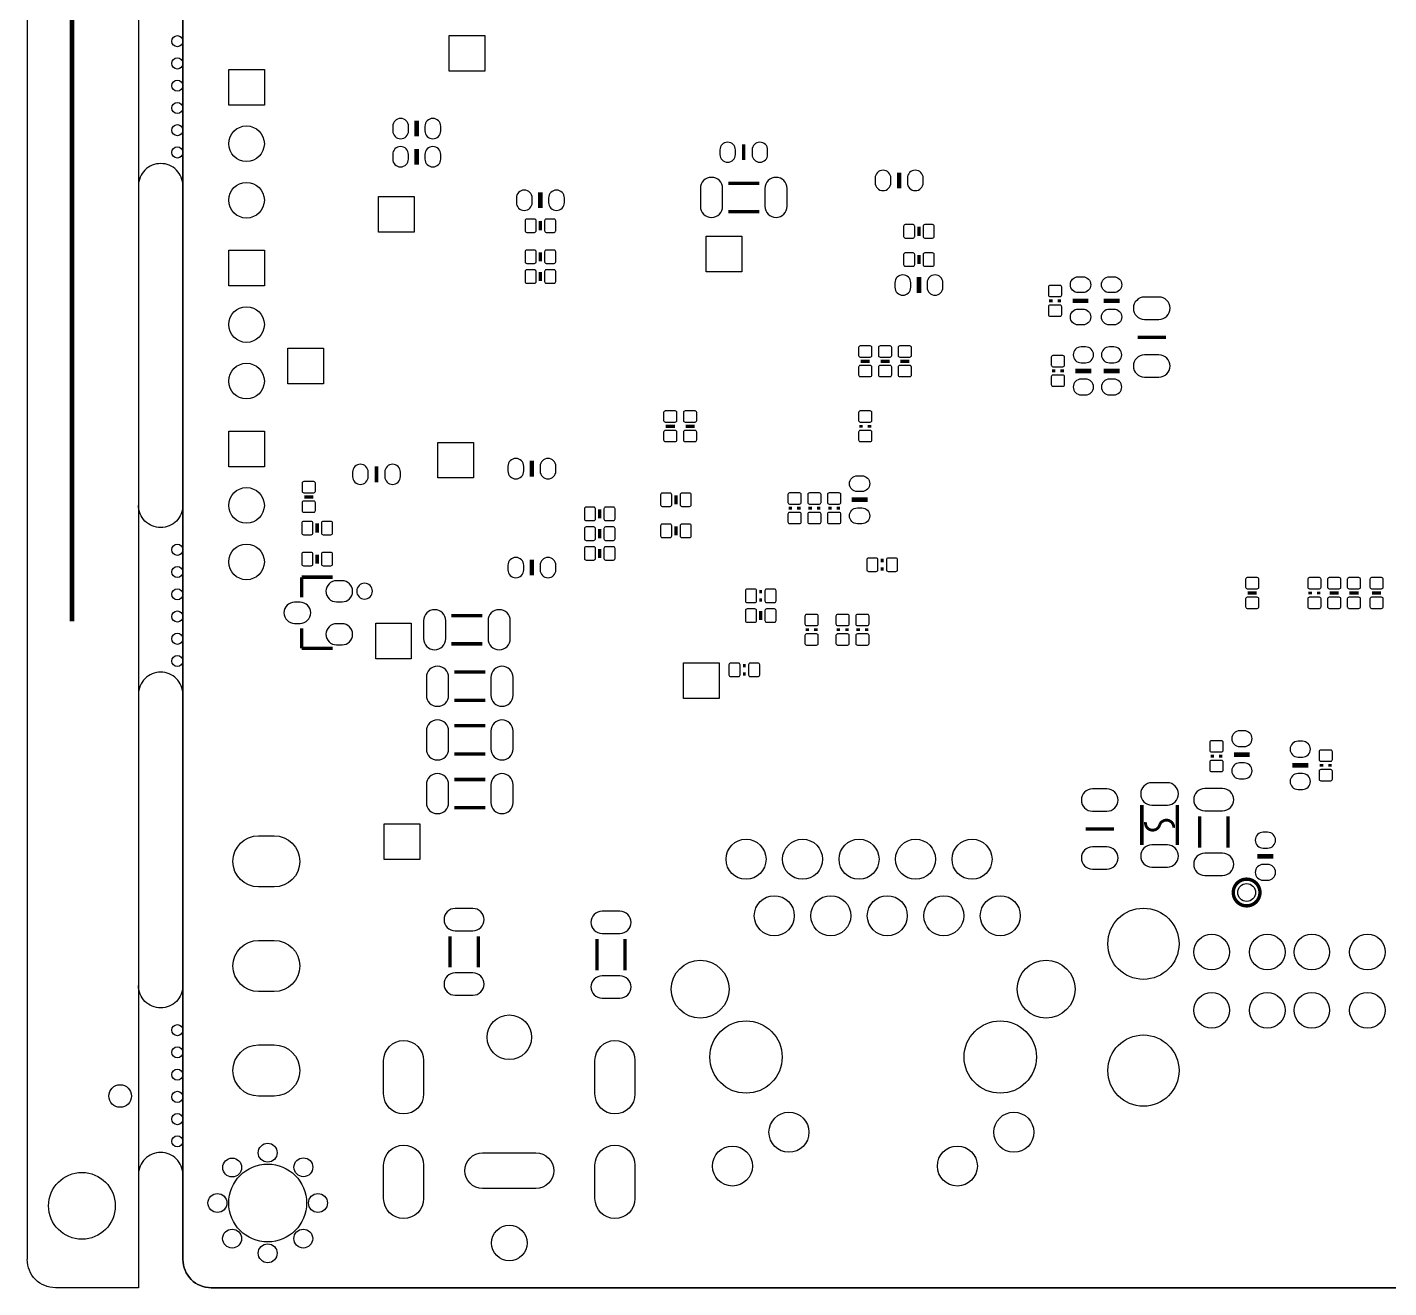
# Model space of a CAD drawing. Extents: x -7 to 117, y 0 to 182.
# Drawn here: x -7 to 54.2, y 0 to 56.7 of the extents above; entities that cross this region are included whole.
import ezdxf

# ---------------------------------------------------------------- set-up
doc = ezdxf.new("R2010")
doc.units = 0
for name, color, linetype in [('BG_OUTLINE', 7, 'CONTINUOUS'), ('BG_SILKSCREEN_BOTTOM', 23, 'CONTINUOUS'), ('PG_SILKSCREEN_BOTTOM', 23, 'CONTINUOUS'), ('PIN_BOTTOM', 132, 'CONTINUOUS')]:
    doc.layers.add(name, color=color, linetype=linetype)

msp = doc.modelspace()

# ---------------------------------------------------------------- linework, layer by layer
at = {"layer": 'BG_OUTLINE'}
for points in [[(-5.729986, 181.999636, 0.414214), (-6.999986, 180.729636), (-6.999986, 1.27)], [(0, 49.53, 0.414214), (-0.999998, 50.529998, 0.414214), (-1.999996, 49.53)], [(0, 35.17011, -0.414214), (-0.999998, 34.170112, -0.414214), (-1.999996, 35.17011)], [(0, 26.67, 0.414214), (-0.999998, 27.669998, 0.414214), (-1.999996, 26.67)], [(0, 13.58011, -0.414214), (-0.999998, 12.580112, -0.414214), (-1.999996, 13.58011)], [(0, 5.08, 0.414214), (-0.999998, 6.079998, 0.414214), (-1.999996, 5.08)], [(-5.729986, 0, -0.414214), (-6.999986, 1.27)], [(0, 1.27, 0.414214), (1.27, 0), (108.73105, 0, 0.414214), (110.00105, 1.27)]]:
    msp.add_lwpolyline(points, format="xyb", dxfattribs=at)
for points in [[(-5.729986, 181.999636), (-1.999996, 181.999636), (-1.999996, 0), (-5.729986, 0)], [(0, 88.72982), (0, 1.27)]]:
    msp.add_lwpolyline(points, dxfattribs=at)
msp.add_lwpolyline([(110.00105, 88.72982), (110.00105, 1.27, -0.414214), (108.73105, 0), (1.27, 0, -0.414214), (0, 1.27), (0, 88.72982, -0.414214), (1.27, 89.99982), (108.73105, 89.99982, -0.414214)], format="xyb", close=True, dxfattribs=at)
at = {"layer": 'BG_SILKSCREEN_BOTTOM', "const_width": 0.2032}
msp.add_lwpolyline([(-4.98602, 29.95676), (-4.98602, 106.91114)], dxfattribs=at)
at = {"layer": 'PG_SILKSCREEN_BOTTOM'}
for points, const_width in [([(10.51052, 51.74742), (10.51052, 52.45862)], 0.2032), ([(25.21204, 50.68443), (25.21204, 51.39563)], 0.1524), ([(10.50798, 50.47996), (10.50798, 51.19116)], 0.2032), ([(32.19704, 50.12563), (32.19704, 49.41443)], 0.2032), ([(25.91054, 49.64303), (24.51354, 49.64303)], 0.1524), ([(16.06804, 49.23663), (16.06804, 48.52543)], 0.2032), ([(25.91054, 48.37303), (24.51354, 48.37303)], 0.1524), ([(16.06804, 47.53483), (16.06804, 47.94123)], 0.1524), ([(33.08604, 47.28083), (33.08604, 47.68723)], 0.1524), ([(16.06804, 46.54423), (16.06804, 46.13783)], 0.1524), ([(33.08604, 46.01083), (33.08604, 46.41723)], 0.1524), ([(16.06804, 45.65523), (16.06804, 45.24883)], 0.1524), ([(33.08604, 44.71543), (33.08604, 45.42663)], 0.2032), ([(39.01694, 44.29633), (39.01694, 44.42333)], 0.1524), ([(39.39794, 44.42333), (39.39794, 44.29633)], 0.1524), ([(40.70604, 44.35983), (39.99484, 44.35983)], 0.2032), ([(42.10304, 44.35983), (41.39184, 44.35983)], 0.2032), ([(44.18838, 42.724832), (42.91838, 42.724832)], 0.1524), ([(30.87624, 41.64203), (30.46984, 41.64203)], 0.1524), ([(31.76524, 41.64203), (31.35884, 41.64203)], 0.1524), ([(32.65424, 41.64203), (32.24784, 41.64203)], 0.1524), ([(39.14394, 41.14673), (39.14394, 41.27373)], 0.1524), ([(39.52494, 41.27373), (39.52494, 41.14673)], 0.1524), ([(40.12184, 41.21023), (40.83304, 41.21023)], 0.2032), ([(41.39184, 41.21023), (42.10304, 41.21023)], 0.2032), ([(22.11324, 38.72103), (21.70684, 38.72103)], 0.1524), ([(23.00224, 38.72103), (22.59584, 38.72103)], 0.1524), ([(30.48254, 38.65753), (30.48254, 38.78453)], 0.1524), ([(30.86354, 38.78453), (30.86354, 38.65753)], 0.1524), ([(8.70204, 36.20643), (8.70204, 36.91763)], 0.1524), ([(15.68704, 37.17163), (15.68704, 36.46043)], 0.2032), ([(5.85724, 35.54603), (5.45084, 35.54603)], 0.1524), ([(22.16404, 35.62223), (22.16404, 35.21583)], 0.1524), ([(30.77464, 35.41903), (30.06344, 35.41903)], 0.2032), ([(18.73504, 34.58083), (18.73504, 34.98723)], 0.1524), ([(27.30754, 34.97453), (27.30754, 35.10153)], 0.1524), ([(27.68854, 35.10153), (27.68854, 34.97453)], 0.1524), ([(28.19654, 34.97453), (28.19654, 35.10153)], 0.1524), ([(28.57754, 35.10153), (28.57754, 34.97453)], 0.1524), ([(29.08554, 34.97453), (29.08554, 35.10153)], 0.1524), ([(29.46654, 35.10153), (29.46654, 34.97453)], 0.1524), ([(6.03504, 34.35223), (6.03504, 33.94583)], 0.1524), ([(22.16404, 34.22523), (22.16404, 33.81883)], 0.1524), ([(18.73504, 34.09823), (18.73504, 33.69183)], 0.1524), ([(18.73504, 33.20923), (18.73504, 32.80283)], 0.1524), ([(6.03504, 32.95523), (6.03504, 32.54883)], 0.1524), ([(15.68704, 32.01543), (15.68704, 32.72663)], 0.2032), ([(31.37154, 32.68853), (31.49854, 32.68853)], 0.1524), ([(5.335016, 31.938976), (5.335016, 31.039054)], 0.1524), ([(6.735064, 31.938976), (5.335016, 31.938976)], 0.1524), ([(31.49854, 32.30753), (31.37154, 32.30753)], 0.1524), ([(25.91054, 31.29153), (26.03754, 31.29153)], 0.1524), ([(47.86884, 31.22803), (48.27524, 31.22803)], 0.1524), ([(50.67554, 31.16453), (50.67554, 31.29153)], 0.1524), ([(51.05654, 31.29153), (51.05654, 31.16453)], 0.1524), ([(51.95824, 31.22803), (51.55184, 31.22803)], 0.1524), ([(52.84724, 31.22803), (52.44084, 31.22803)], 0.1524), ([(53.86324, 31.22803), (53.45684, 31.22803)], 0.1524), ([(26.03754, 30.91053), (25.91054, 30.91053)], 0.1524), ([(12.06754, 30.21203), (13.46454, 30.21203)], 0.1524), ([(25.97404, 30.00883), (25.97404, 30.41523)], 0.1524), ([(5.335016, 29.639006), (5.335016, 28.739084)], 0.1524), ([(28.06954, 29.51353), (28.06954, 29.64053)], 0.1524), ([(28.45054, 29.64053), (28.45054, 29.51353)], 0.1524), ([(29.46654, 29.51353), (29.46654, 29.64053)], 0.1524), ([(29.84754, 29.64053), (29.84754, 29.51353)], 0.1524), ([(30.35554, 29.51353), (30.35554, 29.64053)], 0.1524), ([(30.73654, 29.64053), (30.73654, 29.51353)], 0.1524), ([(5.335016, 28.739084), (6.735064, 28.739084)], 0.1524), ([(12.06754, 28.94203), (13.46454, 28.94203)], 0.1524), ([(12.19454, 27.67203), (13.59154, 27.67203)], 0.1524), ([(25.17394, 27.96413), (25.30094, 27.96413)], 0.1524), ([(25.30094, 27.58313), (25.17394, 27.58313)], 0.1524), ([(12.19454, 26.40203), (13.59154, 26.40203)], 0.1524), ([(12.19454, 25.25903), (13.59154, 25.25903)], 0.1524), ([(12.19454, 23.98903), (13.59154, 23.98903)], 0.1524), ([(46.27118, 23.83028), (46.27118, 23.95728)], 0.1524), ([(46.65218, 23.95728), (46.65218, 23.83028)], 0.1524), ([(47.24908, 23.95728), (47.96028, 23.95728)], 0.2032), ([(49.87544, 23.48103), (50.58664, 23.48103)], 0.2032), ([(51.18354, 23.41753), (51.18354, 23.54453)], 0.1524), ([(51.56454, 23.54453), (51.56454, 23.41753)], 0.1524), ([(12.19454, 22.84603), (13.59154, 22.84603)], 0.1524), ([(12.19454, 21.57603), (13.59154, 21.57603)], 0.1524), ([(43.10634, 19.901408), (43.10634, 21.701252)], 0.1524), ([(44.70654, 19.901408), (44.70654, 21.701252)], 0.1524), ([(45.70476, 19.7866), (45.70476, 21.1836)], 0.1524), ([(46.97476, 19.7866), (46.97476, 21.1836)], 0.1524), ([(40.57904, 20.622768), (41.84904, 20.622768)], 0.1524), ([(48.30572, 19.39544), (49.01692, 19.39544)], 0.2032), ([(12.00404, 15.79753), (12.00404, 14.40053)], 0.1524), ([(13.27404, 15.79753), (13.27404, 14.40053)], 0.1524), ([(18.60804, 15.67053), (18.60804, 14.27353)], 0.1524), ([(19.87804, 15.67053), (19.87804, 14.27353)], 0.1524)]:
    msp.add_lwpolyline(points, dxfattribs=dict(at, const_width=const_width))
msp.add_lwpolyline([(8.518906, 31.309056, 1), (7.811174, 31.309004, 1)], format="xyb", close=True, dxfattribs=at)
for points, const_width in [([(43.27144, 20.92833, 0.920255), (43.90644, 20.80133, -0.866233), (44.54144, 20.67433)], 0.127), ([(48.417988, 17.76603, 1), (47.218092, 17.76603, 1), (48.417988, 17.76603)], 0.1524)]:
    msp.add_lwpolyline(points, format="xyb", dxfattribs=dict(at, const_width=const_width))
at = {"layer": 'PIN_BOTTOM'}
for points in [[(11.96594, 54.68493), (11.96594, 56.284876), (13.565886, 56.284876), (13.565886, 54.68493)], [(2.05994, 53.16093), (2.05994, 54.760876), (3.659886, 54.760876), (3.659886, 53.16093)], [(8.79094, 47.44593), (8.79094, 49.045876), (10.390886, 49.045876), (10.390886, 47.44593)], [(23.52294, 45.66793), (23.52294, 47.267876), (25.122886, 47.267876), (25.122886, 45.66793)], [(2.05994, 45.03293), (2.05994, 46.632876), (3.659886, 46.632876), (3.659886, 45.03293)], [(4.7117, 40.6273), (4.7117, 42.227246), (6.311646, 42.227246), (6.311646, 40.6273)], [(2.05994, 36.90493), (2.05994, 38.504876), (3.659886, 38.504876), (3.659886, 36.90493)], [(11.45794, 36.39693), (11.45794, 37.996876), (13.057886, 37.996876), (13.057886, 36.39693)], [(8.66394, 28.26893), (8.66394, 29.868876), (10.263886, 29.868876), (10.263886, 28.26893)], [(22.50694, 26.49093), (22.50694, 28.090876), (24.106886, 28.090876), (24.106886, 26.49093)], [(9.04494, 19.25193), (9.04494, 20.851876), (10.644886, 20.851876), (10.644886, 19.25193)]]:
    msp.add_lwpolyline(points, close=True, dxfattribs=at)
for points in [[(9.430766, 52.20462), (9.430766, 52.00142, 1), (10.141966, 52.00142), (10.141966, 52.20462, 1)], [(10.879074, 52.20462), (10.879074, 52.00142, 1), (11.590274, 52.00142), (11.590274, 52.20462, 1)], [(24.137874, 51.139979), (24.137874, 50.940081, 1), (24.837898, 50.940081), (24.837898, 51.139979, 1)], [(25.586182, 51.139979), (25.586182, 50.940081, 1), (26.286206, 50.940081), (26.286206, 51.139979, 1)], [(9.428226, 50.93716), (9.428226, 50.73396, 1), (10.139426, 50.73396), (10.139426, 50.93716, 1)], [(10.876534, 50.93716), (10.876534, 50.73396, 1), (11.587734, 50.73396), (11.587734, 50.93716, 1)], [(31.828486, 49.66843), (31.828486, 49.87163, 1), (31.117286, 49.87163), (31.117286, 49.66843, 1)], [(33.276794, 49.66843), (33.276794, 49.87163, 1), (32.565594, 49.87163), (32.565594, 49.66843, 1)], [(23.261955, 49.40808), (23.261955, 48.60798, 1), (24.261953, 48.60798), (24.261953, 49.40808, 1)], [(26.162127, 49.40808), (26.162127, 48.60798, 1), (27.162125, 48.60798), (27.162125, 49.40808, 1)], [(15.699486, 48.77943), (15.699486, 48.98263, 1), (14.988286, 48.98263), (14.988286, 48.77943, 1)], [(17.147794, 48.77943), (17.147794, 48.98263, 1), (16.436594, 48.98263), (16.436594, 48.77943, 1)], [(15.453106, 47.438056), (15.803118, 47.438056, 0.415686), (15.878048, 47.512986), (15.878048, 47.963074, 0.415686), (15.803118, 48.038004), (15.453106, 48.038004, 0.415686), (15.378176, 47.963074), (15.378176, 47.512986, 0.415686)], [(16.332962, 47.438056), (16.682974, 47.438056, 0.415686), (16.757904, 47.512986), (16.757904, 47.963074, 0.415686), (16.682974, 48.038004), (16.332962, 48.038004, 0.415686), (16.258032, 47.963074), (16.258032, 47.512986, 0.415686)], [(32.471106, 47.184056), (32.821118, 47.184056, 0.415686), (32.896048, 47.258986), (32.896048, 47.709074, 0.415686), (32.821118, 47.784004), (32.471106, 47.784004, 0.415686), (32.396176, 47.709074), (32.396176, 47.258986, 0.415686)], [(33.350962, 47.184056), (33.700974, 47.184056, 0.415686), (33.775904, 47.258986), (33.775904, 47.709074, 0.415686), (33.700974, 47.784004), (33.350962, 47.784004, 0.415686), (33.276032, 47.709074), (33.276032, 47.258986, 0.415686)], [(15.803118, 46.641004), (15.453106, 46.641004, 0.415686), (15.378176, 46.566074), (15.378176, 46.115986, 0.415686), (15.453106, 46.041056), (15.803118, 46.041056, 0.415686), (15.878048, 46.115986), (15.878048, 46.566074, 0.415686)], [(16.682974, 46.641004), (16.332962, 46.641004, 0.415686), (16.258032, 46.566074), (16.258032, 46.115986, 0.415686), (16.332962, 46.041056), (16.682974, 46.041056, 0.415686), (16.757904, 46.115986), (16.757904, 46.566074, 0.415686)], [(32.471106, 45.914056), (32.821118, 45.914056, 0.415686), (32.896048, 45.988986), (32.896048, 46.439074, 0.415686), (32.821118, 46.514004), (32.471106, 46.514004, 0.415686), (32.396176, 46.439074), (32.396176, 45.988986, 0.415686)], [(33.350962, 45.914056), (33.700974, 45.914056, 0.415686), (33.775904, 45.988986), (33.775904, 46.439074, 0.415686), (33.700974, 46.514004), (33.350962, 46.514004, 0.415686), (33.276032, 46.439074), (33.276032, 45.988986, 0.415686)], [(15.803118, 45.752004), (15.453106, 45.752004, 0.415686), (15.378176, 45.677074), (15.378176, 45.226986, 0.415686), (15.453106, 45.152056), (15.803118, 45.152056, 0.415686), (15.878048, 45.226986), (15.878048, 45.677074, 0.415686)], [(16.682974, 45.752004), (16.332962, 45.752004, 0.415686), (16.258032, 45.677074), (16.258032, 45.226986, 0.415686), (16.332962, 45.152056), (16.682974, 45.152056, 0.415686), (16.757904, 45.226986), (16.757904, 45.677074, 0.415686)], [(32.006286, 45.17263), (32.006286, 44.96943, 1), (32.717486, 44.96943), (32.717486, 45.17263, 1)], [(33.454594, 45.17263), (33.454594, 44.96943, 1), (34.165794, 44.96943), (34.165794, 45.17263, 1)], [(40.45204, 44.728384), (40.24884, 44.728384, -1), (40.24884, 45.439584), (40.45204, 45.439584, -1)], [(41.84904, 44.728384), (41.64584, 44.728384, -1), (41.64584, 45.439584), (41.84904, 45.439584, -1)], [(39.507414, 44.624752), (39.507414, 44.974764, 0.415686), (39.432484, 45.049694), (38.982396, 45.049694, 0.415686), (38.907466, 44.974764), (38.907466, 44.624752, 0.415686), (38.982396, 44.549822), (39.432484, 44.549822, 0.415686)], [(39.507414, 43.744896), (39.507414, 44.094908, 0.415686), (39.432484, 44.169838), (38.982396, 44.169838, 0.415686), (38.907466, 44.094908), (38.907466, 43.744896, 0.415686), (38.982396, 43.669966), (39.432484, 43.669966, 0.415686)], [(43.878373, 44.528105), (43.228387, 44.528105, 1), (43.228387, 43.528107), (43.878373, 43.528107, 1)], [(40.45204, 43.280076), (40.24884, 43.280076, -1), (40.24884, 43.991276), (40.45204, 43.991276, -1)], [(41.84904, 43.280076), (41.64584, 43.280076, -1), (41.64584, 43.991276), (41.84904, 43.991276, -1)], [(30.973014, 41.906952), (30.973014, 42.256964, 0.415686), (30.898084, 42.331894), (30.447996, 42.331894, 0.415686), (30.373066, 42.256964), (30.373066, 41.906952, 0.415686), (30.447996, 41.832022), (30.898084, 41.832022, 0.415686)], [(31.862014, 41.906952), (31.862014, 42.256964, 0.415686), (31.787084, 42.331894), (31.336996, 42.331894, 0.415686), (31.262066, 42.256964), (31.262066, 41.906952, 0.415686), (31.336996, 41.832022), (31.787084, 41.832022, 0.415686)], [(32.751014, 41.906952), (32.751014, 42.256964, 0.415686), (32.676084, 42.331894), (32.225996, 42.331894, 0.415686), (32.151066, 42.256964), (32.151066, 41.906952, 0.415686), (32.225996, 41.832022), (32.676084, 41.832022, 0.415686)], [(40.57904, 42.289984), (40.37584, 42.289984, 1), (40.37584, 41.578784), (40.57904, 41.578784, 1)], [(41.84904, 42.289984), (41.64584, 42.289984, 1), (41.64584, 41.578784), (41.84904, 41.578784, 1)], [(39.034466, 41.825164), (39.034466, 41.475152, 0.415686), (39.109396, 41.400222), (39.559484, 41.400222, 0.415686), (39.634414, 41.475152), (39.634414, 41.825164, 0.415686), (39.559484, 41.900094), (39.109396, 41.900094, 0.415686)], [(43.878373, 41.927907), (43.228387, 41.927907, 1), (43.228387, 40.927909), (43.878373, 40.927909, 1)], [(30.973014, 41.027096), (30.973014, 41.377108, 0.415686), (30.898084, 41.452038), (30.447996, 41.452038, 0.415686), (30.373066, 41.377108), (30.373066, 41.027096, 0.415686), (30.447996, 40.952166), (30.898084, 40.952166, 0.415686)], [(31.862014, 41.027096), (31.862014, 41.377108, 0.415686), (31.787084, 41.452038), (31.336996, 41.452038, 0.415686), (31.262066, 41.377108), (31.262066, 41.027096, 0.415686), (31.336996, 40.952166), (31.787084, 40.952166, 0.415686)], [(32.751014, 41.027096), (32.751014, 41.377108, 0.415686), (32.676084, 41.452038), (32.225996, 41.452038, 0.415686), (32.151066, 41.377108), (32.151066, 41.027096, 0.415686), (32.225996, 40.952166), (32.676084, 40.952166, 0.415686)], [(39.034466, 40.945308), (39.034466, 40.595296, 0.415686), (39.109396, 40.520366), (39.559484, 40.520366, 0.415686), (39.634414, 40.595296), (39.634414, 40.945308, 0.415686), (39.559484, 41.020238), (39.109396, 41.020238, 0.415686)], [(40.57904, 40.841676), (40.37584, 40.841676, 1), (40.37584, 40.130476), (40.57904, 40.130476, 1)], [(41.84904, 40.841676), (41.64584, 40.841676, 1), (41.64584, 40.130476), (41.84904, 40.130476, 1)], [(22.210014, 38.985952), (22.210014, 39.335964, 0.415686), (22.135084, 39.410894), (21.684996, 39.410894, 0.415686), (21.610066, 39.335964), (21.610066, 38.985952, 0.415686), (21.684996, 38.911022), (22.135084, 38.911022, 0.415686)], [(23.099014, 38.985952), (23.099014, 39.335964, 0.415686), (23.024084, 39.410894), (22.573996, 39.410894, 0.415686), (22.499066, 39.335964), (22.499066, 38.985952, 0.415686), (22.573996, 38.911022), (23.024084, 38.911022, 0.415686)], [(30.373066, 39.335964), (30.373066, 38.985952, 0.415686), (30.447996, 38.911022), (30.898084, 38.911022, 0.415686), (30.973014, 38.985952), (30.973014, 39.335964, 0.415686), (30.898084, 39.410894), (30.447996, 39.410894, 0.415686)], [(22.210014, 38.106096), (22.210014, 38.456108, 0.415686), (22.135084, 38.531038), (21.684996, 38.531038, 0.415686), (21.610066, 38.456108), (21.610066, 38.106096, 0.415686), (21.684996, 38.031166), (22.135084, 38.031166, 0.415686)], [(23.099014, 38.106096), (23.099014, 38.456108, 0.415686), (23.024084, 38.531038), (22.573996, 38.531038, 0.415686), (22.499066, 38.456108), (22.499066, 38.106096, 0.415686), (22.573996, 38.031166), (23.024084, 38.031166, 0.415686)], [(30.373066, 38.456108), (30.373066, 38.106096, 0.415686), (30.447996, 38.031166), (30.898084, 38.031166, 0.415686), (30.973014, 38.106096), (30.973014, 38.456108, 0.415686), (30.898084, 38.531038), (30.447996, 38.531038, 0.415686)], [(7.627874, 36.661979), (7.627874, 36.462081, 1), (8.327898, 36.462081), (8.327898, 36.661979, 1)], [(9.076182, 36.661979), (9.076182, 36.462081, 1), (9.776206, 36.462081), (9.776206, 36.661979, 1)], [(15.318486, 36.71443), (15.318486, 36.91763, 1), (14.607286, 36.91763), (14.607286, 36.71443, 1)], [(16.766794, 36.71443), (16.766794, 36.91763, 1), (16.055594, 36.91763), (16.055594, 36.71443, 1)], [(5.954014, 35.810952), (5.954014, 36.160964, 0.415686), (5.879084, 36.235894), (5.428996, 36.235894, 0.415686), (5.354066, 36.160964), (5.354066, 35.810952, 0.415686), (5.428996, 35.736022), (5.879084, 35.736022, 0.415686)], [(30.52064, 35.787584), (30.31744, 35.787584, -1), (30.31744, 36.498784), (30.52064, 36.498784, -1)], [(21.899118, 35.719004), (21.549106, 35.719004, 0.415686), (21.474176, 35.644074), (21.474176, 35.193986, 0.415686), (21.549106, 35.119056), (21.899118, 35.119056, 0.415686), (21.974048, 35.193986), (21.974048, 35.644074, 0.415686)], [(22.778974, 35.719004), (22.428962, 35.719004, 0.415686), (22.354032, 35.644074), (22.354032, 35.193986, 0.415686), (22.428962, 35.119056), (22.778974, 35.119056, 0.415686), (22.853904, 35.193986), (22.853904, 35.644074, 0.415686)], [(27.798014, 35.302952), (27.798014, 35.652964, 0.415686), (27.723084, 35.727894), (27.272996, 35.727894, 0.415686), (27.198066, 35.652964), (27.198066, 35.302952, 0.415686), (27.272996, 35.228022), (27.723084, 35.228022, 0.415686)], [(28.687014, 35.302952), (28.687014, 35.652964, 0.415686), (28.612084, 35.727894), (28.161996, 35.727894, 0.415686), (28.087066, 35.652964), (28.087066, 35.302952, 0.415686), (28.161996, 35.228022), (28.612084, 35.228022, 0.415686)], [(29.576014, 35.302952), (29.576014, 35.652964, 0.415686), (29.501084, 35.727894), (29.050996, 35.727894, 0.415686), (28.976066, 35.652964), (28.976066, 35.302952, 0.415686), (29.050996, 35.228022), (29.501084, 35.228022, 0.415686)], [(5.954014, 34.931096), (5.954014, 35.281108, 0.415686), (5.879084, 35.356038), (5.428996, 35.356038, 0.415686), (5.354066, 35.281108), (5.354066, 34.931096, 0.415686), (5.428996, 34.856166), (5.879084, 34.856166, 0.415686)], [(18.120106, 34.484056), (18.470118, 34.484056, 0.415686), (18.545048, 34.558986), (18.545048, 35.009074, 0.415686), (18.470118, 35.084004), (18.120106, 35.084004, 0.415686), (18.045176, 35.009074), (18.045176, 34.558986, 0.415686)], [(18.999962, 34.484056), (19.349974, 34.484056, 0.415686), (19.424904, 34.558986), (19.424904, 35.009074, 0.415686), (19.349974, 35.084004), (18.999962, 35.084004, 0.415686), (18.925032, 35.009074), (18.925032, 34.558986, 0.415686)], [(30.52064, 34.339276), (30.31744, 34.339276, -1), (30.31744, 35.050476), (30.52064, 35.050476, -1)], [(5.770118, 34.449004), (5.420106, 34.449004, 0.415686), (5.345176, 34.374074), (5.345176, 33.923986, 0.415686), (5.420106, 33.849056), (5.770118, 33.849056, 0.415686), (5.845048, 33.923986), (5.845048, 34.374074, 0.415686)], [(6.649974, 34.449004), (6.299962, 34.449004, 0.415686), (6.225032, 34.374074), (6.225032, 33.923986, 0.415686), (6.299962, 33.849056), (6.649974, 33.849056, 0.415686), (6.724904, 33.923986), (6.724904, 34.374074, 0.415686)], [(21.899118, 34.322004), (21.549106, 34.322004, 0.415686), (21.474176, 34.247074), (21.474176, 33.796986, 0.415686), (21.549106, 33.722056), (21.899118, 33.722056, 0.415686), (21.974048, 33.796986), (21.974048, 34.247074, 0.415686)], [(22.778974, 34.322004), (22.428962, 34.322004, 0.415686), (22.354032, 34.247074), (22.354032, 33.796986, 0.415686), (22.428962, 33.722056), (22.778974, 33.722056, 0.415686), (22.853904, 33.796986), (22.853904, 34.247074, 0.415686)], [(27.798014, 34.423096), (27.798014, 34.773108, 0.415686), (27.723084, 34.848038), (27.272996, 34.848038, 0.415686), (27.198066, 34.773108), (27.198066, 34.423096, 0.415686), (27.272996, 34.348166), (27.723084, 34.348166, 0.415686)], [(28.687014, 34.423096), (28.687014, 34.773108, 0.415686), (28.612084, 34.848038), (28.161996, 34.848038, 0.415686), (28.087066, 34.773108), (28.087066, 34.423096, 0.415686), (28.161996, 34.348166), (28.612084, 34.348166, 0.415686)], [(29.576014, 34.423096), (29.576014, 34.773108, 0.415686), (29.501084, 34.848038), (29.050996, 34.848038, 0.415686), (28.976066, 34.773108), (28.976066, 34.423096, 0.415686), (29.050996, 34.348166), (29.501084, 34.348166, 0.415686)], [(18.470118, 34.195004), (18.120106, 34.195004, 0.415686), (18.045176, 34.120074), (18.045176, 33.669986, 0.415686), (18.120106, 33.595056), (18.470118, 33.595056, 0.415686), (18.545048, 33.669986), (18.545048, 34.120074, 0.415686)], [(19.349974, 34.195004), (18.999962, 34.195004, 0.415686), (18.925032, 34.120074), (18.925032, 33.669986, 0.415686), (18.999962, 33.595056), (19.349974, 33.595056, 0.415686), (19.424904, 33.669986), (19.424904, 34.120074, 0.415686)], [(18.470118, 33.306004), (18.120106, 33.306004, 0.415686), (18.045176, 33.231074), (18.045176, 32.780986, 0.415686), (18.120106, 32.706056), (18.470118, 32.706056, 0.415686), (18.545048, 32.780986), (18.545048, 33.231074, 0.415686)], [(19.349974, 33.306004), (18.999962, 33.306004, 0.415686), (18.925032, 33.231074), (18.925032, 32.780986, 0.415686), (18.999962, 32.706056), (19.349974, 32.706056, 0.415686), (19.424904, 32.780986), (19.424904, 33.231074, 0.415686)], [(5.770118, 33.052004), (5.420106, 33.052004, 0.415686), (5.345176, 32.977074), (5.345176, 32.526986, 0.415686), (5.420106, 32.452056), (5.770118, 32.452056, 0.415686), (5.845048, 32.526986), (5.845048, 32.977074, 0.415686)], [(6.649974, 33.052004), (6.299962, 33.052004, 0.415686), (6.225032, 32.977074), (6.225032, 32.526986, 0.415686), (6.299962, 32.452056), (6.649974, 32.452056, 0.415686), (6.724904, 32.526986), (6.724904, 32.977074, 0.415686)], [(14.607286, 32.47263), (14.607286, 32.26943, 1), (15.318486, 32.26943), (15.318486, 32.47263, 1)], [(16.055594, 32.47263), (16.055594, 32.26943, 1), (16.766794, 32.26943), (16.766794, 32.47263, 1)], [(30.820106, 32.198056), (31.170118, 32.198056, 0.415686), (31.245048, 32.272986), (31.245048, 32.723074, 0.415686), (31.170118, 32.798004), (30.820106, 32.798004, 0.415686), (30.745176, 32.723074), (30.745176, 32.272986, 0.415686)], [(31.699962, 32.198056), (32.049974, 32.198056, 0.415686), (32.124904, 32.272986), (32.124904, 32.723074, 0.415686), (32.049974, 32.798004), (31.699962, 32.798004, 0.415686), (31.625032, 32.723074), (31.625032, 32.272986, 0.415686)], [(47.772066, 31.842964), (47.772066, 31.492952, 0.415686), (47.846996, 31.418022), (48.297084, 31.418022, 0.415686), (48.372014, 31.492952), (48.372014, 31.842964, 0.415686), (48.297084, 31.917894), (47.846996, 31.917894, 0.415686)], [(51.166014, 31.492952), (51.166014, 31.842964, 0.415686), (51.091084, 31.917894), (50.640996, 31.917894, 0.415686), (50.566066, 31.842964), (50.566066, 31.492952, 0.415686), (50.640996, 31.418022), (51.091084, 31.418022, 0.415686)], [(52.055014, 31.492952), (52.055014, 31.842964, 0.415686), (51.980084, 31.917894), (51.529996, 31.917894, 0.415686), (51.455066, 31.842964), (51.455066, 31.492952, 0.415686), (51.529996, 31.418022), (51.980084, 31.418022, 0.415686)], [(52.944014, 31.492952), (52.944014, 31.842964, 0.415686), (52.869084, 31.917894), (52.418996, 31.917894, 0.415686), (52.344066, 31.842964), (52.344066, 31.492952, 0.415686), (52.418996, 31.418022), (52.869084, 31.418022, 0.415686)], [(53.960014, 31.492952), (53.960014, 31.842964, 0.415686), (53.885084, 31.917894), (53.434996, 31.917894, 0.415686), (53.360066, 31.842964), (53.360066, 31.492952, 0.415686), (53.434996, 31.418022), (53.885084, 31.418022, 0.415686)], [(6.902958, 30.830012), (7.152894, 30.830012, 1), (7.152894, 31.779972), (6.902958, 31.779972, 1)], [(25.709118, 31.401004), (25.359106, 31.401004, 0.415686), (25.284176, 31.326074), (25.284176, 30.875986, 0.415686), (25.359106, 30.801056), (25.709118, 30.801056, 0.415686), (25.784048, 30.875986), (25.784048, 31.326074, 0.415686)], [(26.588974, 31.401004), (26.238962, 31.401004, 0.415686), (26.164032, 31.326074), (26.164032, 30.875986, 0.415686), (26.238962, 30.801056), (26.588974, 30.801056, 0.415686), (26.663904, 30.875986), (26.663904, 31.326074, 0.415686)], [(5.017008, 29.86405), (5.266944, 29.86405, 1), (5.266944, 30.81401), (5.017008, 30.81401, 1)], [(47.772066, 30.963108), (47.772066, 30.613096, 0.415686), (47.846996, 30.538166), (48.297084, 30.538166, 0.415686), (48.372014, 30.613096), (48.372014, 30.963108, 0.415686), (48.297084, 31.038038), (47.846996, 31.038038, 0.415686)], [(51.166014, 30.613096), (51.166014, 30.963108, 0.415686), (51.091084, 31.038038), (50.640996, 31.038038, 0.415686), (50.566066, 30.963108), (50.566066, 30.613096, 0.415686), (50.640996, 30.538166), (51.091084, 30.538166, 0.415686)], [(52.055014, 30.613096), (52.055014, 30.963108, 0.415686), (51.980084, 31.038038), (51.529996, 31.038038, 0.415686), (51.455066, 30.963108), (51.455066, 30.613096, 0.415686), (51.529996, 30.538166), (51.980084, 30.538166, 0.415686)], [(52.944014, 30.613096), (52.944014, 30.963108, 0.415686), (52.869084, 31.038038), (52.418996, 31.038038, 0.415686), (52.344066, 30.963108), (52.344066, 30.613096, 0.415686), (52.418996, 30.538166), (52.869084, 30.538166, 0.415686)], [(53.960014, 30.613096), (53.960014, 30.963108, 0.415686), (53.885084, 31.038038), (53.434996, 31.038038, 0.415686), (53.360066, 30.963108), (53.360066, 30.613096, 0.415686), (53.434996, 30.538166), (53.885084, 30.538166, 0.415686)], [(11.815953, 29.17698), (11.815953, 29.97708, 1), (10.815955, 29.97708), (10.815955, 29.17698, 1)], [(14.716125, 29.17698), (14.716125, 29.97708, 1), (13.716127, 29.97708), (13.716127, 29.17698, 1)], [(25.359106, 29.912056), (25.709118, 29.912056, 0.415686), (25.784048, 29.986986), (25.784048, 30.437074, 0.415686), (25.709118, 30.512004), (25.359106, 30.512004, 0.415686), (25.284176, 30.437074), (25.284176, 29.986986, 0.415686)], [(26.238962, 29.912056), (26.588974, 29.912056, 0.415686), (26.663904, 29.986986), (26.663904, 30.437074, 0.415686), (26.588974, 30.512004), (26.238962, 30.512004, 0.415686), (26.164032, 30.437074), (26.164032, 29.986986, 0.415686)], [(27.960066, 30.191964), (27.960066, 29.841952, 0.415686), (28.034996, 29.767022), (28.485084, 29.767022, 0.415686), (28.560014, 29.841952), (28.560014, 30.191964, 0.415686), (28.485084, 30.266894), (28.034996, 30.266894, 0.415686)], [(29.357066, 30.191964), (29.357066, 29.841952, 0.415686), (29.431996, 29.767022), (29.882084, 29.767022, 0.415686), (29.957014, 29.841952), (29.957014, 30.191964, 0.415686), (29.882084, 30.266894), (29.431996, 30.266894, 0.415686)], [(30.246066, 30.191964), (30.246066, 29.841952, 0.415686), (30.320996, 29.767022), (30.771084, 29.767022, 0.415686), (30.846014, 29.841952), (30.846014, 30.191964, 0.415686), (30.771084, 30.266894), (30.320996, 30.266894, 0.415686)], [(6.902958, 28.898088), (7.152894, 28.898088, 1), (7.152894, 29.848048), (6.902958, 29.848048, 1)], [(27.960066, 29.312108), (27.960066, 28.962096, 0.415686), (28.034996, 28.887166), (28.485084, 28.887166, 0.415686), (28.560014, 28.962096), (28.560014, 29.312108, 0.415686), (28.485084, 29.387038), (28.034996, 29.387038, 0.415686)], [(29.357066, 29.312108), (29.357066, 28.962096, 0.415686), (29.431996, 28.887166), (29.882084, 28.887166, 0.415686), (29.957014, 28.962096), (29.957014, 29.312108, 0.415686), (29.882084, 29.387038), (29.431996, 29.387038, 0.415686)], [(30.246066, 29.312108), (30.246066, 28.962096, 0.415686), (30.320996, 28.887166), (30.771084, 28.887166, 0.415686), (30.846014, 28.962096), (30.846014, 29.312108, 0.415686), (30.771084, 29.387038), (30.320996, 29.387038, 0.415686)], [(11.942953, 26.63698), (11.942953, 27.43708, 1), (10.942955, 27.43708), (10.942955, 26.63698, 1)], [(14.843125, 26.63698), (14.843125, 27.43708, 1), (13.843127, 27.43708), (13.843127, 26.63698, 1)], [(24.622506, 27.473656), (24.972518, 27.473656, 0.415686), (25.047448, 27.548586), (25.047448, 27.998674, 0.415686), (24.972518, 28.073604), (24.622506, 28.073604, 0.415686), (24.547576, 27.998674), (24.547576, 27.548586, 0.415686)], [(25.502362, 27.473656), (25.852374, 27.473656, 0.415686), (25.927304, 27.548586), (25.927304, 27.998674, 0.415686), (25.852374, 28.073604), (25.502362, 28.073604, 0.415686), (25.427432, 27.998674), (25.427432, 27.548586, 0.415686)], [(11.942953, 24.22398), (11.942953, 25.02408, 1), (10.942955, 25.02408), (10.942955, 24.22398, 1)], [(14.843125, 24.22398), (14.843125, 25.02408, 1), (13.843127, 25.02408), (13.843127, 24.22398, 1)], [(46.161706, 24.508714), (46.161706, 24.158702, 0.415686), (46.236636, 24.083772), (46.686724, 24.083772, 0.415686), (46.761654, 24.158702), (46.761654, 24.508714, 0.415686), (46.686724, 24.583644), (46.236636, 24.583644, 0.415686)], [(47.70628, 25.037034), (47.50308, 25.037034, 1), (47.50308, 24.325834), (47.70628, 24.325834, 1)], [(50.33264, 24.560784), (50.12944, 24.560784, 1), (50.12944, 23.849584), (50.33264, 23.849584, 1)], [(51.074066, 24.095964), (51.074066, 23.745952, 0.415686), (51.148996, 23.671022), (51.599084, 23.671022, 0.415686), (51.674014, 23.745952), (51.674014, 24.095964, 0.415686), (51.599084, 24.170894), (51.148996, 24.170894, 0.415686)], [(46.161706, 23.628858), (46.161706, 23.278846, 0.415686), (46.236636, 23.203916), (46.686724, 23.203916, 0.415686), (46.761654, 23.278846), (46.761654, 23.628858, 0.415686), (46.686724, 23.703788), (46.236636, 23.703788, 0.415686)], [(47.70628, 23.588726), (47.50308, 23.588726, 1), (47.50308, 22.877526), (47.70628, 22.877526, 1)], [(51.074066, 23.216108), (51.074066, 22.866096, 0.415686), (51.148996, 22.791166), (51.599084, 22.791166, 0.415686), (51.674014, 22.866096), (51.674014, 23.216108, 0.415686), (51.599084, 23.291038), (51.148996, 23.291038, 0.415686)], [(11.942953, 21.81098), (11.942953, 22.61108, 1), (10.942955, 22.61108), (10.942955, 21.81098, 1)], [(14.843125, 21.81098), (14.843125, 22.61108, 1), (13.843127, 22.61108), (13.843127, 21.81098, 1)], [(44.256452, 22.698329), (43.556428, 22.698329, 1), (43.556428, 21.698331), (44.256452, 21.698331, 1)], [(50.33264, 23.112476), (50.12944, 23.112476, 1), (50.12944, 22.401276), (50.33264, 22.401276, 1)], [(40.889047, 21.419693), (41.539033, 21.419693, 1), (41.539033, 22.419691), (40.889047, 22.419691, 1)], [(46.73981, 22.435185), (45.93971, 22.435185, 1), (45.93971, 21.435187), (46.73981, 21.435187, 1)], [(3.399028, 20.314031), (4.099052, 20.314031, -1), (4.099052, 18.014061), (3.399028, 18.014061, -1)], [(48.76292, 20.475194), (48.55972, 20.475194, 1), (48.55972, 19.763994), (48.76292, 19.763994, 1)], [(40.889047, 18.819495), (41.539033, 18.819495, 1), (41.539033, 19.819493), (40.889047, 19.819493, 1)], [(44.256452, 19.904329), (43.556428, 19.904329, 1), (43.556428, 18.904331), (44.256452, 18.904331, 1)], [(46.73981, 19.535013), (45.93971, 19.535013, 1), (45.93971, 18.535015), (46.73981, 18.535015, 1)], [(48.76292, 19.026886), (48.55972, 19.026886, 1), (48.55972, 18.315686), (48.76292, 18.315686, 1)], [(12.23899, 16.049117), (13.03909, 16.049117, 1), (13.03909, 17.049115), (12.23899, 17.049115, 1)], [(18.84299, 15.922117), (19.64309, 15.922117, 1), (19.64309, 16.922115), (18.84299, 16.922115, 1)], [(3.399028, 15.614015), (4.099052, 15.614015, -1), (4.099052, 13.314045), (3.399028, 13.314045, -1)], [(12.23899, 13.148945), (13.03909, 13.148945, 1), (13.03909, 14.148943), (12.23899, 14.148943, 1)], [(18.84299, 13.021945), (19.64309, 13.021945, 1), (19.64309, 14.021943), (18.84299, 14.021943, 1)], [(10.821035, 10.210927), (10.821035, 8.711057, -1), (9.020937, 8.711057), (9.020937, 10.210927, -1)], [(20.321143, 10.210927), (20.321143, 8.711057, -1), (18.521045, 8.711057), (18.521045, 10.210927, -1)], [(3.399028, 10.913999), (4.099052, 10.913999, -1), (4.099052, 8.614029), (3.399028, 8.614029, -1)], [(10.821035, 5.510911), (10.821035, 4.011041, -1), (9.020937, 4.011041), (9.020937, 5.510911, -1)], [(20.321143, 5.510911), (20.321143, 4.011041, -1), (18.521045, 4.011041), (18.521045, 5.510911, -1)], [(15.871063, 4.461129), (13.471017, 4.461129, -1), (13.471017, 6.061075), (15.871063, 6.061075, -1)]]:
    msp.add_lwpolyline(points, format="xyb", close=True, dxfattribs=at)
for centre, radius in [((-0.249936, 56.030114), 0.250063), ((-0.249936, 55.030116), 0.250063), ((-0.249936, 54.030118), 0.250063), ((-0.249936, 53.029866), 0.250063), ((-0.249936, 52.029868), 0.250063), ((2.86004, 51.42103), 0.799973), ((-0.249936, 51.02987), 0.250063), ((2.86004, 48.88103), 0.799973), ((2.86004, 43.29303), 0.799973), ((2.86004, 40.75303), 0.799973), ((2.86004, 35.16503), 0.799973), ((-0.249936, 33.170114), 0.250063), ((2.86004, 32.62503), 0.799973), ((-0.249936, 32.170116), 0.250063), ((-0.249936, 31.170118), 0.250063), ((-0.249936, 30.169866), 0.250063), ((-0.249936, 29.169868), 0.250063), ((-0.249936, 28.16987), 0.250063), ((25.31364, 19.261074), 0.900049), ((27.85364, 19.261074), 0.900049), ((30.39364, 19.261074), 0.900049), ((32.93364, 19.261074), 0.900049), ((35.47364, 19.261074), 0.900049), ((47.81804, 17.76603), 0.40005), ((26.58364, 16.721074), 0.900049), ((29.12364, 16.721074), 0.900049), ((31.66364, 16.721074), 0.900049), ((34.20364, 16.721074), 0.900049), ((36.74364, 16.721074), 0.900049), ((43.178476, 15.46098), 1.599946), ((46.24832, 15.091156), 0.799973), ((48.748442, 15.091156), 0.799973), ((50.748438, 15.091156), 0.799973), ((53.24856, 15.091156), 0.799973), ((23.2537, 13.421106), 1.299972), ((38.80358, 13.421106), 1.299972), ((46.24832, 12.470892), 0.799973), ((48.748442, 12.470892), 0.799973), ((50.748438, 12.470892), 0.799973), ((53.24856, 12.470892), 0.799973), ((14.67104, 11.26109), 0.999998), ((-0.249936, 11.580114), 0.250063), ((25.31364, 10.371074), 1.624965), ((36.74364, 10.371074), 1.624965), ((43.178476, 9.76122), 1.599946), ((-0.249936, 10.580116), 0.250063), ((-0.249936, 9.580118), 0.250063), ((-2.822956, 8.61822), 0.508), ((-0.249936, 8.579866), 0.250063), ((-0.249936, 7.579868), 0.250063), ((27.243532, 6.991096), 0.900049), ((37.353748, 6.991096), 0.900049), ((-0.249936, 6.57987), 0.250063), ((3.81, 6.0706), 0.424942), ((24.703532, 5.47116), 0.900049), ((34.813748, 5.47116), 0.900049), ((2.21488, 5.40512), 0.424942), ((3.81, 3.81), 1.75006), ((5.41528, 5.41528), 0.424942), ((-4.539996, 3.683), 1.499997), ((1.5494, 3.81), 0.424942), ((6.0706, 3.81), 0.424942), ((2.2098, 2.2098), 0.424942), ((5.4102, 2.2098), 0.424942), ((14.67104, 2.011172), 0.799973), ((3.81, 1.5494), 0.424942)]:
    msp.add_circle(centre, radius, dxfattribs=at)

doc.saveas('drawing.dxf')
